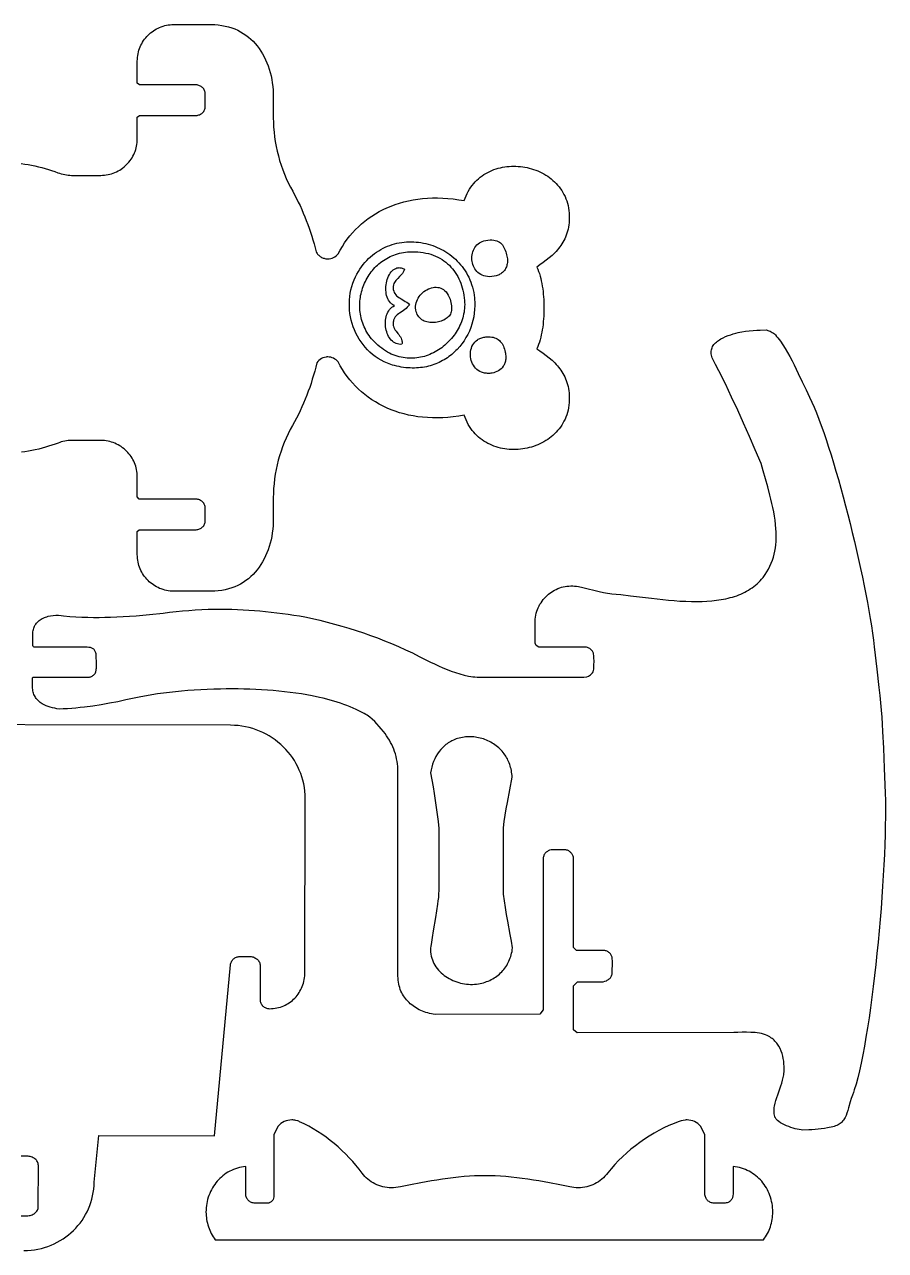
# Model space of a CAD drawing. Extents: x 3 to 345, y 3 to 246.
# Drawn here: x 174.3 to 345.5, y 2.7 to 246.3 of the extents above; entities that cross this region are included whole.
import ezdxf

# ---------------------------------------------------------------- set-up
doc = ezdxf.new("R2010")
doc.units = 0
doc.header["$MEASUREMENT"] = 0
doc.layers.add('CENTERLINE', color=5, linetype='Continuous')
doc.layers.add('LAYER_1', color=1, linetype='Continuous')

msp = doc.modelspace()

# ---------------------------------------------------------------- linework, layer by layer
at = {"layer": 'CENTERLINE'}
for points in [[(263.77, 191.95), (263.8, 191.57), (263.82, 191.19), (263.84, 190.81), (263.84, 190.43), (263.8, 189.68), (263.73, 188.94), (263.61, 188.2), (263.46, 187.48), (263.26, 186.76), (263.02, 186.06), (262.75, 185.38), (262.43, 184.72), (262.08, 184.08), (261.7, 183.45), (261.28, 182.86), (260.83, 182.28), (260.34, 181.74), (260.08, 181.48), (259.82, 181.22), (259.55, 180.98), (259.27, 180.74), (258.98, 180.51), (258.69, 180.29), (258.39, 180.08), (258.08, 179.87), (257.76, 179.68), (257.44, 179.5), (257.11, 179.32), (256.77, 179.16), (256.43, 179), (256.08, 178.86), (255.72, 178.72), (255.36, 178.6), (254.99, 178.49), (254.62, 178.39), (254.23, 178.3), (253.85, 178.22), (253.45, 178.16), (253.05, 178.11), (252.65, 178.07), (252.24, 178.04), (251.82, 178.02), (251.4, 178.02), (250.98, 178.04), (250.55, 178.06), (250.11, 178.1), (249.67, 178.16), (249.22, 178.22), (248.77, 178.31), (248.32, 178.41), (247.86, 178.52), (247.51, 178.62), (247.16, 178.73), (246.82, 178.84), (246.49, 178.97), (246.16, 179.11), (245.84, 179.26), (245.22, 179.58), (244.62, 179.93), (244.05, 180.32), (243.51, 180.73), (243, 181.18), (242.51, 181.66), (242.05, 182.16), (241.62, 182.68), (241.22, 183.23), (240.85, 183.79), (240.52, 184.38), (240.21, 184.98), (239.93, 185.6), (239.69, 186.23), (239.47, 186.87), (239.29, 187.53), (239.15, 188.19), (239.03, 188.86), (238.96, 189.53), (238.91, 190.21), (238.9, 190.89), (238.93, 191.57), (238.99, 192.25), (239.09, 192.92), (239.23, 193.59), (239.4, 194.25), (239.61, 194.9), (239.86, 195.54), (240.15, 196.17), (240.42, 196.7), (240.71, 197.2), (241.01, 197.68), (241.33, 198.15), (241.66, 198.58), (242.01, 199), (242.37, 199.4), (242.74, 199.77), (243.12, 200.13), (243.51, 200.46), (243.91, 200.78), (244.32, 201.07), (244.74, 201.34), (245.17, 201.59), (245.61, 201.82), (246.05, 202.04), (246.5, 202.23), (246.96, 202.4), (247.42, 202.56), (247.88, 202.69), (248.35, 202.81), (248.83, 202.9), (249.3, 202.98), (249.78, 203.04), (250.26, 203.08), (250.74, 203.1), (251.22, 203.11), (251.7, 203.09), (252.19, 203.06), (252.66, 203.01), (253.14, 202.95), (253.62, 202.86), (254.09, 202.76), (254.55, 202.64), (255.02, 202.51), (255.47, 202.36), (255.93, 202.19), (256.37, 202), (256.81, 201.8), (257.24, 201.59), (257.67, 201.35), (258.08, 201.1), (258.49, 200.84), (258.88, 200.56), (259.27, 200.26), (259.64, 199.95), (260, 199.63), (260.35, 199.29), (260.69, 198.93), (261.01, 198.56), (261.32, 198.18), (261.61, 197.78), (261.89, 197.37), (262.16, 196.94), (262.4, 196.5), (262.63, 196.05), (262.84, 195.58), (263.03, 195.1), (263.21, 194.61), (263.36, 194.1), (263.49, 193.58), (263.61, 193.05), (263.7, 192.51), (263.77, 191.95)], [(269.98, 201.14), (270.08, 200.84), (270.16, 200.54), (270.22, 200.26), (270.27, 199.98), (270.3, 199.71), (270.31, 199.46), (270.31, 199.21), (270.3, 198.97), (270.27, 198.74), (270.23, 198.53), (270.18, 198.32), (270.11, 198.12), (270.03, 197.93), (269.94, 197.75), (269.84, 197.58), (269.72, 197.42), (269.6, 197.27), (269.46, 197.13), (269.32, 197), (269.17, 196.88), (269.01, 196.76), (268.83, 196.66), (268.66, 196.57), (268.47, 196.49), (268.28, 196.41), (268.08, 196.35), (267.66, 196.25), (267.22, 196.19), (266.76, 196.17), (266.36, 196.19), (265.98, 196.25), (265.63, 196.34), (265.3, 196.46), (265, 196.61), (264.72, 196.78), (264.46, 196.99), (264.23, 197.21), (264.03, 197.46), (263.84, 197.72), (263.69, 198), (263.55, 198.29), (263.44, 198.59), (263.36, 198.9), (263.3, 199.22), (263.26, 199.54), (263.25, 199.86), (263.27, 200.19), (263.3, 200.51), (263.36, 200.82), (263.45, 201.13), (263.56, 201.43), (263.7, 201.72), (263.86, 201.99), (264.04, 202.25), (264.25, 202.48), (264.48, 202.7), (264.74, 202.89), (265.02, 203.06), (265.33, 203.2), (265.66, 203.31), (266.01, 203.39), (266.45, 203.45), (266.86, 203.48), (267.24, 203.47), (267.59, 203.44), (267.91, 203.38), (268.2, 203.29), (268.47, 203.18), (268.71, 203.04), (268.93, 202.88), (269.13, 202.69), (269.31, 202.48), (269.48, 202.25), (269.62, 202), (269.76, 201.73), (269.88, 201.45), (269.98, 201.14)], [(261.79, 191.45), (261.81, 191.06), (261.82, 190.66), (261.81, 190.27), (261.79, 189.88), (261.74, 189.49), (261.69, 189.11), (261.62, 188.73), (261.53, 188.35), (261.43, 187.98), (261.31, 187.61), (261.18, 187.24), (261.04, 186.88), (260.89, 186.53), (260.72, 186.18), (260.54, 185.84), (260.35, 185.5), (260.15, 185.17), (259.93, 184.85), (259.71, 184.53), (259.47, 184.22), (259.22, 183.92), (258.97, 183.63), (258.7, 183.35), (258.43, 183.07), (258.15, 182.81), (257.85, 182.55), (257.55, 182.31), (257.25, 182.07), (256.93, 181.85), (256.61, 181.63), (256.28, 181.43), (255.94, 181.24), (255.6, 181.06), (255.25, 180.89), (254.9, 180.74), (254.54, 180.6), (254.18, 180.47), (253.81, 180.35), (253.44, 180.25), (253.07, 180.17), (252.69, 180.09), (252.31, 180.04), (251.93, 180), (251.54, 179.97), (251.15, 179.96), (250.76, 179.97), (250.37, 179.99), (249.98, 180.03), (249.59, 180.09), (249.2, 180.16), (248.8, 180.25), (248.41, 180.36), (248.02, 180.49), (247.63, 180.64), (247.24, 180.81), (246.86, 181), (246.47, 181.2), (246.09, 181.43), (245.71, 181.68), (245.33, 181.95), (244.96, 182.24), (244.59, 182.55), (244.23, 182.88), (243.87, 183.24), (243.58, 183.55), (243.32, 183.86), (243.06, 184.18), (242.82, 184.5), (242.6, 184.83), (242.39, 185.17), (242.2, 185.51), (242.02, 185.85), (241.85, 186.2), (241.7, 186.56), (241.57, 186.91), (241.45, 187.28), (241.34, 187.64), (241.24, 188), (241.16, 188.37), (241.1, 188.74), (241.04, 189.11), (241.01, 189.48), (240.98, 189.85), (240.97, 190.22), (240.97, 190.6), (240.98, 190.97), (241, 191.34), (241.04, 191.71), (241.09, 192.07), (241.15, 192.44), (241.23, 192.8), (241.32, 193.16), (241.42, 193.52), (241.53, 193.87), (241.65, 194.22), (241.78, 194.57), (241.93, 194.91), (242.08, 195.24), (242.25, 195.57), (242.43, 195.9), (242.62, 196.21), (242.82, 196.53), (243.03, 196.83), (243.25, 197.13), (243.48, 197.42), (243.72, 197.7), (243.97, 197.97), (244.23, 198.24), (244.51, 198.49), (244.79, 198.74), (245.08, 198.98), (245.38, 199.2), (245.68, 199.42), (246, 199.62), (246.33, 199.82), (246.66, 200), (247.01, 200.17), (247.36, 200.33), (247.72, 200.47), (248.09, 200.6), (248.47, 200.72), (248.86, 200.83), (249.25, 200.92), (249.65, 200.99), (250.06, 201.05), (250.48, 201.1), (250.9, 201.13), (251.33, 201.14), (251.92, 201.14), (252.5, 201.11), (253.05, 201.06), (253.59, 200.98), (254.12, 200.88), (254.62, 200.76), (255.12, 200.62), (255.59, 200.46), (256.05, 200.27), (256.49, 200.07), (256.91, 199.84), (257.32, 199.6), (257.71, 199.33), (258.08, 199.05), (258.44, 198.75), (258.78, 198.44), (259.1, 198.1), (259.4, 197.75), (259.69, 197.39), (259.96, 197.01), (260.21, 196.61), (260.44, 196.21), (260.66, 195.78), (260.86, 195.35), (261.04, 194.9), (261.2, 194.44), (261.34, 193.97), (261.47, 193.48), (261.58, 192.99), (261.67, 192.49), (261.74, 191.97), (261.79, 191.45)], [(250.83, 190.7), (250.74, 190.53), (250.63, 190.38), (250.41, 190.09), (250.18, 189.85), (249.93, 189.63), (249.67, 189.44), (249.41, 189.26), (248.9, 188.94), (248.66, 188.77), (248.43, 188.6), (248.22, 188.41), (248.03, 188.2), (247.95, 188.08), (247.87, 187.95), (247.81, 187.82), (247.75, 187.67), (247.7, 187.52), (247.66, 187.35), (247.63, 187.17), (247.61, 186.98), (247.61, 186.81), (247.61, 186.64), (247.63, 186.49), (247.66, 186.34), (247.75, 186.05), (247.87, 185.79), (248.02, 185.55), (248.18, 185.32), (248.54, 184.88), (248.73, 184.66), (248.9, 184.44), (249.05, 184.21), (249.19, 183.96), (249.29, 183.69), (249.33, 183.55), (249.36, 183.41), (249.38, 183.25), (249.38, 183.09), (249.38, 182.92), (249.36, 182.74), (249.04, 182.73), (248.74, 182.76), (248.45, 182.82), (248.18, 182.91), (247.92, 183.04), (247.68, 183.19), (247.45, 183.37), (247.24, 183.58), (247.04, 183.8), (246.86, 184.05), (246.7, 184.32), (246.56, 184.6), (246.43, 184.9), (246.32, 185.21), (246.23, 185.53), (246.16, 185.85), (246.11, 186.19), (246.08, 186.52), (246.07, 186.86), (246.07, 187.2), (246.1, 187.53), (246.15, 187.86), (246.22, 188.19), (246.31, 188.5), (246.43, 188.81), (246.56, 189.1), (246.72, 189.37), (246.9, 189.63), (247.1, 189.87), (247.33, 190.09), (247.58, 190.28), (247.86, 190.45), (247.71, 190.52), (247.57, 190.6), (247.44, 190.69), (247.31, 190.79), (247.08, 191), (246.87, 191.25), (246.69, 191.51), (246.54, 191.8), (246.41, 192.11), (246.31, 192.44), (246.24, 192.78), (246.19, 193.13), (246.16, 193.49), (246.15, 193.85), (246.17, 194.22), (246.21, 194.58), (246.26, 194.94), (246.34, 195.3), (246.44, 195.64), (246.56, 195.97), (246.7, 196.29), (246.85, 196.59), (247.02, 196.86), (247.21, 197.12), (247.41, 197.34), (247.63, 197.54), (247.87, 197.7), (248.11, 197.83), (248.37, 197.91), (248.51, 197.94), (248.65, 197.96), (248.79, 197.97), (248.93, 197.96), (249.08, 197.94), (249.23, 197.92), (249.38, 197.87), (249.54, 197.82), (249.7, 197.75), (249.86, 197.67), (249.74, 197.37), (249.6, 197.09), (249.45, 196.84), (249.27, 196.62), (249.09, 196.4), (248.89, 196.21), (248.51, 195.83), (248.32, 195.64), (248.15, 195.45), (247.99, 195.25), (247.85, 195.03), (247.74, 194.8), (247.66, 194.54), (247.62, 194.26), (247.61, 193.95), (247.64, 193.61), (247.71, 193.31), (247.82, 193.04), (247.95, 192.81), (248.11, 192.59), (248.3, 192.4), (248.5, 192.22), (248.73, 192.06), (248.97, 191.9), (249.22, 191.75), (249.75, 191.44), (250.02, 191.28), (250.3, 191.11), (250.57, 190.91), (250.83, 190.7)], [(258.91, 191.7), (259.01, 191.36), (259.09, 191.03), (259.16, 190.7), (259.2, 190.38), (259.23, 190.07), (259.23, 189.77), (259.21, 189.48), (259.16, 189.21), (259.08, 188.98), (258.98, 188.76), (258.86, 188.56), (258.71, 188.36), (258.54, 188.18), (258.35, 188.01), (258.15, 187.85), (257.92, 187.71), (257.68, 187.57), (257.43, 187.46), (257.17, 187.35), (256.9, 187.26), (256.62, 187.19), (256.34, 187.13), (256.05, 187.09), (255.76, 187.06), (255.47, 187.05), (255.18, 187.06), (254.89, 187.08), (254.61, 187.13), (254.33, 187.19), (254.06, 187.27), (253.8, 187.37), (253.55, 187.49), (253.32, 187.63), (253.1, 187.79), (252.9, 187.97), (252.71, 188.17), (252.55, 188.4), (252.4, 188.64), (252.29, 188.91), (252.19, 189.21), (252.12, 189.57), (252.08, 189.93), (252.08, 190.29), (252.12, 190.64), (252.19, 190.98), (252.3, 191.31), (252.43, 191.62), (252.59, 191.93), (252.78, 192.22), (252.99, 192.5), (253.22, 192.75), (253.46, 192.99), (253.73, 193.21), (254.01, 193.41), (254.3, 193.59), (254.6, 193.74), (254.9, 193.86), (255.21, 193.96), (255.53, 194.03), (255.85, 194.07), (256.16, 194.08), (256.47, 194.06), (256.78, 194), (257.08, 193.9), (257.36, 193.77), (257.64, 193.6), (257.9, 193.39), (258.14, 193.14), (258.37, 192.85), (258.57, 192.51), (258.75, 192.13), (258.91, 191.7)], [(269.73, 181.76), (269.81, 181.48), (269.88, 181.21), (269.93, 180.95), (269.96, 180.7), (269.98, 180.46), (269.99, 180.23), (269.99, 180), (269.98, 179.79), (269.96, 179.58), (269.92, 179.38), (269.87, 179.2), (269.82, 179.01), (269.75, 178.84), (269.68, 178.68), (269.6, 178.52), (269.5, 178.37), (269.3, 178.1), (269.06, 177.86), (268.8, 177.65), (268.52, 177.47), (268.23, 177.31), (267.91, 177.19), (267.59, 177.09), (267.26, 177.02), (267.02, 176.99), (266.79, 176.97), (266.56, 176.96), (266.34, 176.96), (266.13, 176.98), (265.92, 177), (265.73, 177.04), (265.53, 177.08), (265.35, 177.14), (265.17, 177.2), (264.83, 177.36), (264.52, 177.54), (264.23, 177.76), (263.98, 178.01), (263.75, 178.28), (263.55, 178.57), (263.38, 178.88), (263.23, 179.2), (263.12, 179.54), (263.04, 179.88), (262.98, 180.23), (262.95, 180.59), (262.96, 180.94), (262.99, 181.29), (263.05, 181.64), (263.15, 181.97), (263.27, 182.3), (263.43, 182.61), (263.62, 182.9), (263.83, 183.17), (264.08, 183.42), (264.37, 183.64), (264.52, 183.74), (264.68, 183.83), (264.85, 183.91), (265.03, 183.99), (265.21, 184.05), (265.41, 184.11), (265.61, 184.16), (265.82, 184.19), (266.04, 184.22), (266.26, 184.24), (266.6, 184.24), (266.92, 184.23), (267.22, 184.19), (267.51, 184.13), (267.78, 184.05), (268.04, 183.95), (268.27, 183.82), (268.5, 183.68), (268.71, 183.51), (268.9, 183.33), (269.07, 183.12), (269.24, 182.89), (269.38, 182.64), (269.51, 182.37), (269.63, 182.08), (269.73, 181.76)]]:
    msp.add_lwpolyline(points, close=True, dxfattribs=at)
at = {"layer": 'LAYER_1'}
for points in [[(173.71, 218.66), (174.39, 218.56), (175.07, 218.45), (175.75, 218.33), (176.43, 218.19), (177.1, 218.03), (177.77, 217.86), (178.43, 217.68), (179.08, 217.49), (179.73, 217.28), (180.37, 217.06), (181, 216.83), (181.33, 216.72), (181.66, 216.62), (182, 216.53), (182.33, 216.45), (182.68, 216.39), (183.02, 216.35), (183.36, 216.32), (183.7, 216.31), (189.5, 216.31), (189.87, 216.32), (190.24, 216.35), (190.6, 216.39), (190.96, 216.46), (191.31, 216.54), (191.66, 216.64), (191.99, 216.75), (192.32, 216.88), (192.64, 217.03), (192.96, 217.19), (193.26, 217.37), (193.56, 217.55), (193.84, 217.76), (194.12, 217.97), (194.38, 218.2), (194.63, 218.44), (194.87, 218.7), (195.1, 218.96), (195.32, 219.23), (195.52, 219.52), (195.71, 219.81), (195.88, 220.12), (196.05, 220.43), (196.19, 220.75), (196.32, 221.08), (196.44, 221.42), (196.53, 221.76), (196.62, 222.11), (196.68, 222.47), (196.73, 222.83), (196.75, 223.2), (196.76, 223.57), (196.76, 227.85), (197.21, 228.22), (208.44, 228.22), (208.63, 228.23), (208.81, 228.25), (208.98, 228.3), (209.15, 228.36), (209.31, 228.44), (209.46, 228.53), (209.6, 228.63), (209.73, 228.75), (209.85, 228.88), (209.95, 229.02), (210.04, 229.17), (210.12, 229.33), (210.18, 229.49), (210.22, 229.67), (210.25, 229.85), (210.26, 230.03), (210.26, 232.45), (210.25, 232.64), (210.22, 232.82), (210.18, 232.99), (210.12, 233.16), (210.04, 233.32), (209.95, 233.47), (209.84, 233.61), (209.73, 233.74), (209.6, 233.85), (209.46, 233.96), (209.31, 234.05), (209.15, 234.12), (208.98, 234.19), (208.81, 234.23), (208.63, 234.26), (208.44, 234.27), (197.21, 234.27), (196.76, 234.65), (196.76, 239.01), (196.77, 239.38), (196.8, 239.75), (196.85, 240.12), (196.91, 240.47), (196.99, 240.82), (197.09, 241.17), (197.21, 241.5), (197.34, 241.83), (197.48, 242.16), (197.64, 242.47), (197.82, 242.77), (198.01, 243.07), (198.21, 243.35), (198.43, 243.63), (198.65, 243.89), (198.89, 244.14), (199.15, 244.38), (199.41, 244.61), (199.69, 244.83), (199.97, 245.03), (200.27, 245.22), (200.57, 245.4), (200.88, 245.56), (201.2, 245.7), (201.53, 245.83), (201.87, 245.95), (202.22, 246.05), (202.57, 246.13), (202.92, 246.19), (203.29, 246.24), (203.65, 246.27), (204.03, 246.28), (211.4, 246.28), (212.14, 246.26), (212.86, 246.2), (213.56, 246.11), (214.23, 245.98), (214.88, 245.82), (215.52, 245.62), (216.12, 245.39), (216.71, 245.13), (217.28, 244.84), (217.82, 244.52), (218.34, 244.17), (218.84, 243.79), (219.31, 243.38), (219.76, 242.95), (220.19, 242.49), (220.6, 242.01), (220.98, 241.51), (221.34, 240.98), (221.67, 240.43), (221.98, 239.86), (222.27, 239.27), (222.53, 238.66), (222.77, 238.04), (222.98, 237.39), (223.17, 236.73), (223.34, 236.06), (223.48, 235.37), (223.59, 234.67), (223.68, 233.95), (223.74, 233.23), (223.78, 232.49), (223.79, 231.75), (223.79, 227.73), (223.81, 226.8), (223.86, 225.86), (223.94, 224.91), (224.05, 223.96), (224.19, 223.02), (224.36, 222.07), (224.56, 221.13), (224.79, 220.19), (225.05, 219.26), (225.34, 218.34), (225.65, 217.43), (226, 216.54), (226.37, 215.66), (226.77, 214.8), (227.2, 213.97), (227.66, 213.15), (228.03, 212.45), (228.4, 211.73), (228.75, 211.01), (229.1, 210.29), (229.43, 209.55), (229.75, 208.81), (230.06, 208.07), (230.35, 207.31), (230.64, 206.56), (230.91, 205.79), (231.18, 205.02), (231.43, 204.25), (231.66, 203.47), (231.89, 202.69), (232.1, 201.9), (232.3, 201.11), (232.39, 200.96), (232.49, 200.81), (232.59, 200.68), (232.71, 200.55), (232.83, 200.42), (232.96, 200.31), (233.1, 200.2), (233.25, 200.11), (233.4, 200.02), (233.56, 199.95), (233.72, 199.88), (233.89, 199.83), (234.06, 199.78), (234.24, 199.75), (234.42, 199.73), (234.61, 199.73), (234.92, 199.74), (235.22, 199.8), (235.5, 199.88), (235.77, 200), (236.03, 200.14), (236.26, 200.31), (236.47, 200.51), (236.67, 200.72), (237.07, 201.47), (237.51, 202.2), (237.97, 202.91), (238.46, 203.6), (238.98, 204.26), (239.53, 204.9), (240.1, 205.52), (240.7, 206.11), (241.32, 206.67), (241.97, 207.21), (242.65, 207.73), (243.35, 208.21), (244.07, 208.67), (244.82, 209.1), (245.59, 209.5), (246.38, 209.87), (247.19, 210.22), (248.03, 210.53), (248.88, 210.81), (249.76, 211.05), (250.66, 211.27), (251.58, 211.45), (252.51, 211.59), (253.47, 211.71), (254.44, 211.78), (255.43, 211.83), (256.44, 211.83), (257.46, 211.8), (258.5, 211.73), (259.56, 211.62), (260.63, 211.47), (261.72, 211.29), (261.89, 211.78), (262.09, 212.25), (262.3, 212.7), (262.53, 213.13), (262.78, 213.55), (263.04, 213.94), (263.32, 214.32), (263.61, 214.68), (263.92, 215.02), (264.24, 215.34), (264.58, 215.65), (264.92, 215.93), (265.28, 216.2), (265.65, 216.45), (266.03, 216.68), (266.42, 216.9), (266.81, 217.09), (267.22, 217.27), (267.63, 217.44), (268.05, 217.58), (268.48, 217.71), (268.91, 217.82), (269.34, 217.91), (269.78, 217.99), (270.22, 218.05), (270.67, 218.09), (271.11, 218.12), (271.56, 218.13), (272.01, 218.12), (272.46, 218.1), (272.9, 218.06), (273.35, 218.01), (273.79, 217.93), (274.23, 217.85), (274.67, 217.74), (275.1, 217.63), (275.53, 217.49), (275.95, 217.34), (276.36, 217.18), (276.77, 216.99), (277.17, 216.8), (277.56, 216.59), (277.94, 216.36), (278.32, 216.12), (278.68, 215.86), (279.03, 215.59), (279.37, 215.31), (279.69, 215.01), (280, 214.69), (280.3, 214.36), (280.58, 214.02), (280.85, 213.66), (281.1, 213.29), (281.34, 212.9), (281.56, 212.5), (281.76, 212.09), (281.94, 211.66), (282.1, 211.22), (282.24, 210.77), (282.36, 210.3), (282.46, 209.82), (282.53, 209.32), (282.58, 208.81), (282.61, 208.29), (282.62, 207.81), (282.6, 207.34), (282.57, 206.89), (282.52, 206.45), (282.45, 206.02), (282.37, 205.6), (282.27, 205.2), (282.15, 204.81), (282.02, 204.43), (281.87, 204.06), (281.71, 203.71), (281.53, 203.36), (281.34, 203.03), (281.14, 202.7), (280.93, 202.38), (280.71, 202.08), (280.48, 201.78), (280.24, 201.49), (279.98, 201.21), (279.72, 200.93), (279.18, 200.4), (278.61, 199.9), (278.01, 199.43), (277.4, 198.97), (276.78, 198.53), (276.15, 198.1), (276.33, 197.68), (276.5, 197.24), (276.66, 196.78), (276.8, 196.31), (276.93, 195.82), (277.05, 195.33), (277.15, 194.82), (277.25, 194.31), (277.33, 193.78), (277.4, 193.25), (277.45, 192.71), (277.49, 192.17), (277.52, 191.63), (277.54, 191.08), (277.55, 190.53), (277.54, 189.98), (277.55, 189.43), (277.54, 188.88), (277.52, 188.33), (277.49, 187.79), (277.45, 187.25), (277.4, 186.71), (277.33, 186.18), (277.25, 185.65), (277.15, 185.14), (277.05, 184.63), (276.93, 184.14), (276.8, 183.65), (276.66, 183.18), (276.5, 182.72), (276.33, 182.28), (276.15, 181.86), (276.78, 181.43), (277.4, 180.99), (278.01, 180.53), (278.61, 180.06), (279.18, 179.56), (279.72, 179.03), (279.98, 178.75), (280.24, 178.47), (280.48, 178.18), (280.71, 177.88), (280.93, 177.58), (281.14, 177.26), (281.34, 176.93), (281.53, 176.6), (281.71, 176.25), (281.87, 175.9), (282.02, 175.53), (282.15, 175.15), (282.27, 174.76), (282.37, 174.36), (282.45, 173.94), (282.52, 173.51), (282.57, 173.07), (282.6, 172.62), (282.62, 172.15), (282.61, 171.67), (282.58, 171.15), (282.53, 170.64), (282.46, 170.14), (282.36, 169.66), (282.24, 169.19), (282.1, 168.74), (281.94, 168.3), (281.76, 167.87), (281.56, 167.46), (281.34, 167.06), (281.1, 166.67), (280.85, 166.3), (280.58, 165.94), (280.3, 165.6), (280, 165.27), (279.69, 164.95), (279.37, 164.65), (279.03, 164.37), (278.68, 164.1), (278.32, 163.84), (277.94, 163.6), (277.56, 163.37), (277.17, 163.16), (276.77, 162.96), (276.36, 162.78), (275.95, 162.62), (275.53, 162.47), (275.1, 162.33), (274.67, 162.22), (274.23, 162.11), (273.79, 162.03), (273.35, 161.95), (272.9, 161.9), (272.46, 161.86), (272.01, 161.84), (271.56, 161.83), (271.11, 161.84), (270.67, 161.87), (270.22, 161.91), (269.78, 161.97), (269.34, 162.05), (268.91, 162.14), (268.48, 162.25), (268.05, 162.38), (267.63, 162.52), (267.22, 162.69), (266.81, 162.87), (266.42, 163.06), (266.03, 163.28), (265.65, 163.51), (265.28, 163.76), (264.92, 164.03), (264.58, 164.31), (264.24, 164.62), (263.92, 164.94), (263.61, 165.28), (263.32, 165.64), (263.04, 166.02), (262.78, 166.41), (262.53, 166.83), (262.3, 167.26), (262.09, 167.71), (261.89, 168.18), (261.72, 168.67), (260.63, 168.49), (259.56, 168.34), (258.5, 168.23), (257.46, 168.16), (256.44, 168.13), (255.43, 168.13), (254.44, 168.18), (253.47, 168.25), (252.52, 168.36), (251.58, 168.51), (250.66, 168.69), (249.77, 168.91), (248.89, 169.15), (248.03, 169.43), (247.2, 169.74), (246.39, 170.08), (245.59, 170.46), (244.82, 170.86), (244.08, 171.29), (243.35, 171.74), (242.65, 172.23), (241.98, 172.74), (241.33, 173.28), (240.7, 173.85), (240.1, 174.44), (239.53, 175.06), (238.98, 175.7), (238.46, 176.36), (237.97, 177.05), (237.51, 177.76), (237.07, 178.49), (236.67, 179.24), (236.47, 179.45), (236.26, 179.65), (236.03, 179.82), (235.77, 179.96), (235.5, 180.08), (235.22, 180.16), (234.92, 180.22), (234.61, 180.23), (234.44, 180.23), (234.27, 180.21), (233.95, 180.15), (233.64, 180.05), (233.35, 179.91), (233.07, 179.74), (232.83, 179.53), (232.61, 179.3), (232.42, 179.05), (232.42, 179.04), (232.42, 179.04), (232.22, 178.22), (232.01, 177.41), (231.78, 176.59), (231.54, 175.79), (231.29, 174.98), (231.02, 174.19), (230.74, 173.4), (230.45, 172.61), (230.14, 171.83), (229.82, 171.06), (229.49, 170.3), (229.14, 169.54), (228.78, 168.79), (228.4, 168.05), (228.02, 167.32), (227.62, 166.6), (227.17, 165.79), (226.74, 164.97), (226.35, 164.12), (225.98, 163.26), (225.64, 162.39), (225.32, 161.5), (225.04, 160.6), (224.78, 159.7), (224.55, 158.78), (224.35, 157.86), (224.18, 156.93), (224.05, 155.99), (223.94, 155.05), (223.86, 154.12), (223.81, 153.18), (223.79, 152.24), (223.79, 148.21), (223.78, 147.47), (223.74, 146.73), (223.68, 146.01), (223.59, 145.29), (223.48, 144.59), (223.34, 143.9), (223.17, 143.23), (222.98, 142.57), (222.77, 141.93), (222.53, 141.3), (222.27, 140.69), (221.98, 140.1), (221.67, 139.53), (221.34, 138.98), (220.98, 138.45), (220.6, 137.95), (220.19, 137.47), (219.76, 137.01), (219.31, 136.58), (218.84, 136.17), (218.34, 135.79), (217.82, 135.44), (217.28, 135.12), (216.71, 134.83), (216.12, 134.57), (215.52, 134.34), (214.88, 134.14), (214.23, 133.98), (213.56, 133.85), (212.86, 133.76), (212.14, 133.7), (211.4, 133.68), (204.03, 133.68), (203.65, 133.69), (203.29, 133.72), (202.92, 133.77), (202.57, 133.83), (202.22, 133.91), (201.87, 134.01), (201.53, 134.13), (201.2, 134.26), (200.88, 134.4), (200.57, 134.56), (200.27, 134.74), (199.97, 134.93), (199.69, 135.13), (199.41, 135.35), (199.15, 135.58), (198.89, 135.82), (198.65, 136.07), (198.43, 136.33), (198.21, 136.61), (198.01, 136.89), (197.82, 137.19), (197.64, 137.49), (197.48, 137.81), (197.34, 138.13), (197.21, 138.46), (197.09, 138.79), (196.99, 139.14), (196.91, 139.49), (196.85, 139.85), (196.8, 140.21), (196.77, 140.58), (196.76, 140.95), (196.76, 145.52), (197.16, 145.91), (208.44, 145.91), (208.63, 145.92), (208.81, 145.95), (208.98, 145.99), (209.15, 146.05), (209.31, 146.13), (209.46, 146.22), (209.6, 146.33), (209.73, 146.45), (209.85, 146.57), (209.95, 146.71), (210.04, 146.86), (210.12, 147.02), (210.18, 147.19), (210.22, 147.36), (210.25, 147.54), (210.26, 147.73), (210.26, 150.15), (210.25, 150.33), (210.22, 150.51), (210.18, 150.69), (210.12, 150.85), (210.04, 151.01), (209.95, 151.16), (209.85, 151.3), (209.73, 151.43), (209.6, 151.55), (209.46, 151.65), (209.31, 151.74), (209.15, 151.82), (208.98, 151.88), (208.81, 151.92), (208.63, 151.95), (208.44, 151.96), (197.16, 151.96), (196.76, 152.43), (196.76, 156.39), (196.75, 156.76), (196.73, 157.13), (196.68, 157.49), (196.62, 157.85), (196.53, 158.2), (196.44, 158.54), (196.32, 158.88), (196.19, 159.21), (196.05, 159.53), (195.88, 159.84), (195.71, 160.15), (195.52, 160.44), (195.32, 160.73), (195.1, 161), (194.87, 161.27), (194.63, 161.52), (194.38, 161.76), (194.12, 161.99), (193.84, 162.2), (193.56, 162.41), (193.26, 162.6), (192.96, 162.77), (192.64, 162.93), (192.32, 163.08), (191.99, 163.21), (191.66, 163.32), (191.31, 163.42), (190.96, 163.5), (190.6, 163.57), (190.24, 163.61), (189.87, 163.64), (189.5, 163.65), (183.7, 163.65), (183.36, 163.64), (183.01, 163.61), (182.67, 163.57), (182.33, 163.51), (181.99, 163.44), (181.66, 163.35), (181.34, 163.25), (181.04, 163.13), (180.42, 162.9), (179.79, 162.69), (179.14, 162.48), (178.49, 162.28), (177.83, 162.1), (177.16, 161.93), (176.48, 161.78), (175.8, 161.64), (175.11, 161.51), (174.42, 161.4), (173.73, 161.31)], [(174.22, 2.71), (174.93, 2.73), (175.64, 2.78), (176.33, 2.86), (177.02, 2.98), (177.69, 3.13), (178.35, 3.32), (179, 3.53), (179.63, 3.77), (180.25, 4.05), (180.85, 4.35), (181.44, 4.67), (182, 5.03), (182.55, 5.41), (183.08, 5.81), (183.58, 6.24), (184.07, 6.69), (184.53, 7.16), (184.97, 7.66), (185.39, 8.17), (185.78, 8.7), (186.14, 9.26), (186.48, 9.83), (186.79, 10.41), (187.07, 11.01), (187.32, 11.63), (187.54, 12.26), (187.73, 12.91), (187.89, 13.57), (188.01, 14.24), (188.1, 14.92), (188.16, 15.61), (188.18, 16.31), (188.18, 16.31), (189.12, 25.54), (212.11, 25.5), (215.29, 59.44), (215.31, 59.61), (215.35, 59.78), (215.41, 59.94), (215.48, 60.09), (215.56, 60.24), (215.66, 60.37), (215.76, 60.5), (215.88, 60.62), (216.01, 60.73), (216.15, 60.82), (216.3, 60.91), (216.46, 60.98), (216.62, 61.03), (216.79, 61.07), (216.96, 61.1), (217.14, 61.1), (219.2, 61.1), (219.39, 61.09), (219.58, 61.06), (219.76, 61.02), (219.94, 60.96), (220.11, 60.88), (220.28, 60.79), (220.43, 60.68), (220.58, 60.56), (220.71, 60.43), (220.83, 60.29), (220.93, 60.14), (221.02, 59.98), (221.09, 59.82), (221.14, 59.64), (221.17, 59.46), (221.18, 59.28), (221.17, 52.57), (221.18, 52.38), (221.21, 52.2), (221.25, 52.03), (221.31, 51.86), (221.39, 51.7), (221.48, 51.55), (221.59, 51.41), (221.71, 51.28), (221.84, 51.17), (221.98, 51.06), (222.14, 50.97), (222.3, 50.89), (222.47, 50.83), (222.65, 50.79), (222.83, 50.76), (223.02, 50.75), (223.4, 50.76), (223.77, 50.79), (224.14, 50.83), (224.5, 50.89), (224.85, 50.97), (225.19, 51.07), (225.52, 51.19), (225.85, 51.32), (226.16, 51.46), (226.46, 51.62), (226.76, 51.8), (227.04, 51.98), (227.32, 52.19), (227.58, 52.4), (227.83, 52.63), (228.07, 52.87), (228.3, 53.12), (228.52, 53.39), (228.72, 53.66), (228.91, 53.94), (229.09, 54.24), (229.25, 54.54), (229.4, 54.85), (229.54, 55.18), (229.66, 55.5), (229.76, 55.84), (229.85, 56.18), (229.93, 56.53), (229.99, 56.89), (230.03, 57.25), (230.06, 57.62), (230.06, 57.99), (230.13, 92.5), (230.11, 93.25), (230.05, 93.98), (229.96, 94.71), (229.83, 95.42), (229.66, 96.13), (229.46, 96.81), (229.23, 97.49), (228.96, 98.15), (228.66, 98.79), (228.34, 99.42), (227.98, 100.03), (227.59, 100.62), (227.18, 101.19), (226.74, 101.74), (226.27, 102.27), (225.78, 102.77), (225.26, 103.26), (224.72, 103.71), (224.16, 104.15), (223.58, 104.55), (222.98, 104.93), (222.36, 105.29), (221.72, 105.61), (221.06, 105.9), (220.39, 106.16), (219.7, 106.39), (218.99, 106.59), (218.28, 106.75), (217.55, 106.88), (216.81, 106.98), (216.05, 107.03), (215.29, 107.06), (133.52, 107.2)], [(173.66, 9.59), (174.8, 9.59), (175.03, 9.6), (175.26, 9.63), (175.47, 9.67), (175.68, 9.73), (175.88, 9.81), (176.07, 9.9), (176.25, 10), (176.41, 10.12), (176.56, 10.25), (176.69, 10.39), (176.8, 10.54), (176.9, 10.69), (176.98, 10.86), (177.03, 11.04), (177.07, 11.22), (177.08, 11.4), (177.08, 11.4), (177.1, 19.62), (177.08, 19.81), (177.05, 19.99), (176.99, 20.16), (176.92, 20.33), (176.82, 20.49), (176.71, 20.64), (176.58, 20.78), (176.43, 20.91), (176.27, 21.03), (176.09, 21.13), (175.9, 21.22), (175.7, 21.3), (175.5, 21.36), (175.28, 21.41), (175.05, 21.43), (174.82, 21.44), (173.69, 21.45)]]:
    msp.add_lwpolyline(points, dxfattribs=at)
for points in [[(176.16, 116.61), (186.94, 116.6), (187.09, 116.6), (187.24, 116.62), (187.39, 116.65), (187.54, 116.7), (187.68, 116.76), (187.82, 116.83), (187.94, 116.92), (188.07, 117.02), (188.18, 117.12), (188.28, 117.24), (188.36, 117.37), (188.44, 117.5), (188.5, 117.64), (188.54, 117.79), (188.57, 117.95), (188.58, 118.1), (188.61, 118.23), (188.64, 118.39), (188.66, 118.76), (188.66, 119.2), (188.64, 119.66), (188.59, 120.57), (188.57, 120.95), (188.56, 121.25), (188.52, 121.43), (188.47, 121.59), (188.41, 121.73), (188.35, 121.86), (188.27, 121.98), (188.18, 122.09), (188.09, 122.18), (187.98, 122.26), (187.87, 122.33), (187.74, 122.39), (187.61, 122.44), (187.46, 122.48), (187.15, 122.53), (186.79, 122.56), (176.27, 122.56), (176.13, 122.67), (176.04, 122.77), (176, 122.84), (175.97, 122.92), (176, 125.34), (176.02, 125.61), (176.05, 125.86), (176.1, 126.1), (176.17, 126.34), (176.25, 126.56), (176.35, 126.77), (176.47, 126.98), (176.6, 127.17), (176.74, 127.35), (176.9, 127.53), (177.07, 127.69), (177.25, 127.84), (177.44, 127.98), (177.64, 128.11), (177.85, 128.24), (178.07, 128.35), (178.3, 128.45), (178.53, 128.54), (178.77, 128.62), (179.02, 128.7), (179.52, 128.81), (180.04, 128.88), (180.56, 128.91), (181.09, 128.9), (181.61, 128.86), (182.12, 128.77), (183.35, 128.67), (184.56, 128.59), (185.74, 128.53), (186.9, 128.5), (188.05, 128.48), (189.18, 128.48), (190.3, 128.5), (191.42, 128.53), (192.68, 128.58), (193.95, 128.65), (195.23, 128.73), (196.52, 128.83), (199.16, 129.06), (201.92, 129.33), (203.19, 129.5), (204.47, 129.64), (205.74, 129.77), (207.02, 129.88), (208.29, 129.97), (209.57, 130.04), (210.85, 130.1), (212.13, 130.15), (213.26, 130.15), (214.39, 130.13), (215.52, 130.1), (216.65, 130.06), (217.78, 130), (218.9, 129.93), (220.02, 129.85), (221.14, 129.76), (222.26, 129.65), (223.38, 129.53), (224.5, 129.4), (225.62, 129.26), (226.73, 129.11), (227.85, 128.94), (228.97, 128.77), (230.08, 128.58), (231.56, 128.26), (233.03, 127.92), (234.49, 127.55), (235.94, 127.17), (237.39, 126.77), (238.83, 126.34), (240.26, 125.89), (241.69, 125.42), (243.1, 124.92), (244.51, 124.4), (245.91, 123.86), (247.3, 123.29), (248.68, 122.69), (250.05, 122.07), (251.42, 121.42), (252.77, 120.74), (254.25, 119.99), (255.02, 119.61), (255.82, 119.23), (256.63, 118.86), (257.47, 118.49), (258.31, 118.15), (259.16, 117.82), (260.02, 117.53), (260.88, 117.26), (261.74, 117.03), (262.59, 116.84), (263.02, 116.77), (263.44, 116.7), (263.86, 116.65), (264.28, 116.62), (264.69, 116.59), (265.1, 116.58), (265.5, 116.59), (265.9, 116.61), (285.52, 116.61), (286.13, 116.69), (286.4, 116.79), (286.65, 116.92), (286.86, 117.07), (287.05, 117.25), (287.21, 117.45), (287.34, 117.68), (287.44, 117.93), (287.51, 118.22), (287.52, 118.92), (287.53, 119.89), (287.51, 120.38), (287.48, 120.85), (287.43, 121.24), (287.4, 121.4), (287.35, 121.53), (287.21, 121.75), (287.05, 121.96), (286.87, 122.13), (286.68, 122.28), (286.48, 122.39), (286.25, 122.48), (286, 122.55), (285.73, 122.58), (276.57, 122.58), (276.06, 122.9), (275.83, 123.36), (275.83, 128.15), (275.89, 128.55), (275.96, 128.94), (276.05, 129.32), (276.16, 129.7), (276.3, 130.06), (276.44, 130.42), (276.61, 130.76), (276.79, 131.09), (276.99, 131.41), (277.2, 131.72), (277.42, 132.02), (277.67, 132.3), (277.92, 132.58), (278.19, 132.83), (278.46, 133.08), (278.75, 133.3), (279.06, 133.52), (279.37, 133.72), (279.69, 133.9), (280.02, 134.06), (280.36, 134.21), (280.7, 134.34), (281.06, 134.46), (281.42, 134.55), (281.78, 134.63), (282.15, 134.68), (282.53, 134.72), (282.91, 134.74), (283.29, 134.74), (283.68, 134.71), (284.07, 134.67), (284.46, 134.6), (285.29, 134.44), (286.11, 134.24), (287.75, 133.81), (288.57, 133.61), (289.39, 133.42), (290.22, 133.27), (290.64, 133.21), (291.07, 133.16), (291.93, 133.1), (292.84, 133.02), (294.77, 132.8), (298.98, 132.28), (301.2, 132.03), (302.33, 131.92), (303.47, 131.82), (304.61, 131.74), (305.75, 131.68), (306.88, 131.64), (308.01, 131.64), (309, 131.65), (309.97, 131.7), (310.94, 131.77), (311.88, 131.88), (312.81, 132.02), (313.72, 132.19), (314.16, 132.3), (314.6, 132.41), (315.04, 132.53), (315.46, 132.66), (315.88, 132.8), (316.29, 132.96), (316.7, 133.12), (317.09, 133.3), (317.48, 133.49), (317.86, 133.69), (318.23, 133.91), (318.59, 134.13), (318.95, 134.37), (319.29, 134.63), (319.62, 134.89), (319.94, 135.17), (320.25, 135.47), (320.55, 135.78), (320.84, 136.1), (321.12, 136.44), (321.52, 136.99), (321.88, 137.54), (322.21, 138.1), (322.5, 138.68), (322.75, 139.26), (322.97, 139.85), (323.17, 140.45), (323.33, 141.06), (323.46, 141.67), (323.56, 142.29), (323.64, 142.92), (323.7, 143.55), (323.72, 144.18), (323.73, 144.82), (323.72, 145.46), (323.68, 146.11), (323.61, 146.94), (323.51, 147.78), (323.39, 148.62), (323.24, 149.46), (323.07, 150.29), (322.89, 151.13), (322.69, 151.96), (322.48, 152.79), (322.04, 154.42), (321.59, 156.02), (321.14, 157.58), (320.72, 159.09), (319.58, 161.77), (318.42, 164.42), (317.26, 167.05), (316.08, 169.66), (314.88, 172.26), (313.64, 174.86), (312.35, 177.45), (311.7, 178.74), (311.02, 180.03), (310.93, 180.33), (310.86, 180.61), (310.82, 180.88), (310.8, 181.14), (310.82, 181.38), (310.85, 181.62), (310.91, 181.85), (310.99, 182.07), (311.09, 182.28), (311.21, 182.49), (311.34, 182.68), (311.5, 182.86), (311.67, 183.04), (311.85, 183.2), (312.05, 183.36), (312.25, 183.52), (312.47, 183.66), (312.7, 183.8), (313.17, 184.05), (313.67, 184.27), (314.18, 184.47), (314.7, 184.65), (315.2, 184.81), (315.69, 184.94), (316.15, 185.06), (316.51, 185.14), (316.88, 185.21), (317.63, 185.33), (318.38, 185.41), (319.13, 185.47), (319.86, 185.52), (320.55, 185.55), (321.76, 185.61), (322.27, 185.44), (322.51, 185.35), (322.74, 185.24), (322.96, 185.12), (323.17, 184.97), (323.37, 184.81), (323.57, 184.62), (323.82, 184.32), (324.07, 184), (324.57, 183.34), (325.06, 182.64), (325.53, 181.89), (325.99, 181.12), (326.44, 180.31), (326.88, 179.49), (327.31, 178.66), (328.13, 176.97), (328.91, 175.3), (329.66, 173.71), (330.36, 172.23), (330.81, 171.28), (331.27, 170.24), (331.73, 169.11), (332.21, 167.89), (332.69, 166.6), (333.17, 165.24), (333.65, 163.82), (334.14, 162.33), (334.63, 160.79), (335.12, 159.19), (335.61, 157.56), (336.09, 155.88), (336.57, 154.18), (337.04, 152.44), (337.51, 150.68), (337.97, 148.91), (338.42, 147.12), (338.86, 145.33), (339.29, 143.54), (339.7, 141.75), (340.1, 139.98), (340.49, 138.21), (340.86, 136.47), (341.21, 134.76), (341.54, 133.08), (341.85, 131.44), (342.14, 129.84), (342.41, 128.28), (342.66, 126.79), (342.87, 125.35), (343.07, 123.97), (343.23, 122.67), (343.76, 118.18), (344.16, 114.57), (344.33, 112.98), (344.47, 111.5), (344.6, 110.08), (344.71, 108.68), (344.8, 107.26), (344.89, 105.79), (345.05, 102.51), (345.21, 98.54), (345.4, 93.55), (345.44, 92.1), (345.45, 90.53), (345.45, 88.87), (345.42, 87.11), (345.37, 85.26), (345.31, 83.34), (345.23, 81.35), (345.13, 79.3), (345.01, 77.2), (344.87, 75.06), (344.72, 72.88), (344.56, 70.67), (344.38, 68.44), (344.18, 66.2), (343.97, 63.96), (343.75, 61.73), (343.52, 59.51), (343.27, 57.31), (343.01, 55.15), (342.74, 53.02), (342.46, 50.94), (342.18, 48.92), (341.88, 46.96), (341.57, 45.07), (341.26, 43.27), (340.94, 41.55), (340.61, 39.93), (340.28, 38.42), (339.94, 37.02), (339.6, 35.74), (339.25, 34.6), (339.07, 34.08), (338.9, 33.59), (338.65, 32.9), (338.45, 32.24), (338.11, 31.05), (337.95, 30.51), (337.79, 30.01), (337.62, 29.54), (337.43, 29.12), (337.32, 28.92), (337.2, 28.73), (337.08, 28.55), (336.94, 28.38), (336.78, 28.22), (336.62, 28.07), (336.44, 27.93), (336.24, 27.8), (336.02, 27.68), (335.79, 27.56), (335.54, 27.46), (335.26, 27.36), (334.96, 27.28), (334.64, 27.2), (334.29, 27.13), (333.92, 27.08), (333.3, 26.97), (332.68, 26.88), (332.07, 26.81), (331.45, 26.75), (330.83, 26.71), (330.21, 26.67), (328.98, 26.64), (328.67, 26.67), (328.31, 26.73), (327.93, 26.8), (327.52, 26.9), (327.1, 27.02), (326.66, 27.15), (326.23, 27.31), (325.79, 27.48), (325.38, 27.67), (324.98, 27.87), (324.61, 28.09), (324.28, 28.32), (323.99, 28.56), (323.86, 28.69), (323.74, 28.82), (323.64, 28.95), (323.56, 29.08), (323.49, 29.22), (323.44, 29.36), (323.38, 29.6), (323.34, 29.84), (323.31, 30.09), (323.3, 30.34), (323.31, 30.6), (323.33, 30.86), (323.36, 31.13), (323.4, 31.4), (323.51, 31.95), (323.66, 32.52), (323.84, 33.09), (324.04, 33.66), (324.45, 34.82), (324.65, 35.4), (324.84, 35.97), (325.01, 36.54), (325.14, 37.1), (325.24, 37.64), (325.27, 37.9), (325.29, 38.17), (325.31, 38.69), (325.3, 39.23), (325.28, 39.76), (325.22, 40.29), (325.14, 40.82), (325.03, 41.34), (324.89, 41.85), (324.72, 42.34), (324.51, 42.82), (324.27, 43.27), (324.13, 43.49), (323.99, 43.7), (323.83, 43.91), (323.67, 44.11), (323.49, 44.3), (323.31, 44.48), (323.11, 44.66), (322.91, 44.82), (322.69, 44.98), (322.46, 45.13), (322.22, 45.26), (321.97, 45.39), (321.59, 45.55), (321.21, 45.68), (320.81, 45.79), (320.4, 45.88), (319.98, 45.95), (319.56, 46), (319.13, 46.03), (318.7, 46.05), (317.83, 46.07), (316.97, 46.06), (316.13, 46.05), (315.32, 46.05), (284.16, 45.98), (283.42, 46.56), (283.42, 55.27), (284.23, 56.1), (289.36, 56.1), (289.69, 56.19), (290, 56.31), (290.15, 56.39), (290.3, 56.47), (290.43, 56.56), (290.56, 56.66), (290.67, 56.77), (290.78, 56.88), (290.87, 57.01), (290.95, 57.15), (291.02, 57.3), (291.07, 57.46), (291.1, 57.62), (291.12, 57.8), (291.13, 58.52), (291.17, 59.39), (291.17, 59.84), (291.17, 60.26), (291.15, 60.65), (291.12, 60.97), (291.07, 61.12), (291.01, 61.26), (290.94, 61.39), (290.86, 61.52), (290.77, 61.64), (290.68, 61.75), (290.58, 61.85), (290.47, 61.94), (290.36, 62.02), (290.23, 62.1), (290.11, 62.16), (289.97, 62.22), (289.83, 62.26), (289.69, 62.3), (289.54, 62.32), (289.38, 62.33), (284.07, 62.33), (283.42, 62.89), (283.42, 80.86), (283.37, 81.02), (283.31, 81.17), (283.24, 81.31), (283.16, 81.45), (283.07, 81.57), (282.98, 81.69), (282.87, 81.81), (282.76, 81.91), (282.64, 82), (282.51, 82.08), (282.37, 82.15), (282.23, 82.21), (282.08, 82.26), (281.92, 82.29), (281.76, 82.31), (281.59, 82.32), (279.01, 82.31), (278.68, 82.21), (278.39, 82.08), (278.25, 82.01), (278.13, 81.93), (278.01, 81.84), (277.9, 81.74), (277.81, 81.63), (277.72, 81.51), (277.64, 81.39), (277.57, 81.25), (277.52, 81.1), (277.47, 80.95), (277.43, 80.78), (277.41, 80.6), (277.41, 50.51), (276.75, 49.63), (255.93, 49.61), (255.57, 49.67), (255.2, 49.73), (254.84, 49.81), (254.48, 49.9), (254.13, 50.01), (253.78, 50.13), (253.44, 50.26), (253.11, 50.4), (252.79, 50.55), (252.47, 50.72), (252.16, 50.9), (251.86, 51.09), (251.57, 51.29), (251.29, 51.51), (251.02, 51.73), (250.77, 51.97), (250.52, 52.22), (250.29, 52.48), (250.06, 52.75), (249.85, 53.03), (249.66, 53.32), (249.48, 53.62), (249.31, 53.93), (249.16, 54.25), (249.03, 54.59), (248.91, 54.93), (248.81, 55.28), (248.72, 55.64), (248.66, 56.01), (248.61, 56.39), (248.58, 56.78), (248.57, 57.18), (248.57, 98.3), (248.53, 98.84), (248.47, 99.37), (248.4, 99.89), (248.3, 100.39), (248.19, 100.88), (248.05, 101.37), (247.9, 101.84), (247.73, 102.3), (247.54, 102.76), (247.33, 103.21), (247.1, 103.65), (246.85, 104.09), (246.58, 104.53), (246.29, 104.96), (245.99, 105.39), (245.66, 105.82), (245.25, 106.33), (244.83, 106.83), (244.39, 107.32), (243.94, 107.79), (243.46, 108.24), (242.96, 108.66), (242.7, 108.85), (242.44, 109.04), (242.16, 109.21), (241.88, 109.38), (241.35, 109.67), (240.8, 109.95), (240.23, 110.22), (239.64, 110.48), (239.04, 110.73), (238.42, 110.98), (237.79, 111.21), (237.14, 111.43), (236.48, 111.64), (235.8, 111.85), (235.11, 112.04), (234.41, 112.23), (233.7, 112.41), (232.98, 112.58), (231.5, 112.89), (230.44, 113.09), (229.36, 113.27), (228.27, 113.44), (227.16, 113.59), (226.04, 113.72), (224.91, 113.84), (223.76, 113.95), (222.61, 114.04), (221.45, 114.11), (220.29, 114.17), (219.12, 114.22), (217.95, 114.25), (216.78, 114.28), (215.61, 114.28), (214.44, 114.28), (213.27, 114.26), (211.96, 114.22), (210.66, 114.17), (209.36, 114.11), (208.08, 114.03), (206.81, 113.94), (205.56, 113.83), (204.33, 113.71), (203.13, 113.58), (201.94, 113.43), (200.78, 113.27), (199.65, 113.1), (198.56, 112.92), (197.49, 112.73), (196.46, 112.53), (195.46, 112.32), (194.51, 112.1), (192.87, 111.74), (191.22, 111.42), (189.57, 111.13), (187.91, 110.87), (186.24, 110.66), (185.41, 110.56), (184.57, 110.48), (183.73, 110.41), (182.9, 110.35), (182.06, 110.31), (181.22, 110.27), (180.78, 110.34), (180.34, 110.43), (179.89, 110.53), (179.46, 110.65), (179.03, 110.79), (178.62, 110.95), (178.22, 111.13), (177.85, 111.34), (177.66, 111.47), (177.47, 111.6), (177.3, 111.74), (177.13, 111.89), (176.97, 112.04), (176.82, 112.21), (176.68, 112.39), (176.55, 112.57), (176.44, 112.77), (176.33, 112.98), (176.23, 113.19), (176.15, 113.42), (176.08, 113.66), (176.03, 113.91), (175.99, 114.17), (175.96, 114.45), (175.96, 116.45), (175.98, 116.52), (176.02, 116.57), (176.09, 116.6), (176.16, 116.61)], [(256.7, 74.22), (256.65, 73.54), (256.59, 72.86), (256.51, 72.19), (256.43, 71.52), (256.23, 70.19), (256.01, 68.86), (255.56, 66.21), (255.35, 64.87), (255.16, 63.53), (255.08, 63.15), (255.04, 62.77), (255.03, 62.39), (255.05, 62.02), (255.1, 61.61), (255.17, 61.2), (255.27, 60.81), (255.4, 60.43), (255.55, 60.07), (255.72, 59.71), (255.91, 59.37), (256.12, 59.04), (256.35, 58.73), (256.6, 58.43), (256.87, 58.14), (257.15, 57.87), (257.45, 57.61), (257.76, 57.37), (258.09, 57.14), (258.42, 56.92), (258.77, 56.72), (259.12, 56.54), (259.49, 56.37), (259.86, 56.21), (260.24, 56.08), (260.63, 55.96), (261.01, 55.85), (261.41, 55.76), (261.8, 55.69), (262.2, 55.64), (262.59, 55.6), (262.99, 55.58), (263.38, 55.58), (263.77, 55.59), (264.15, 55.63), (264.54, 55.68), (264.88, 55.74), (265.22, 55.82), (265.55, 55.91), (265.87, 56.01), (266.19, 56.12), (266.5, 56.24), (266.81, 56.38), (267.1, 56.52), (267.39, 56.68), (267.67, 56.85), (267.95, 57.03), (268.21, 57.22), (268.47, 57.42), (268.72, 57.63), (268.95, 57.85), (269.18, 58.07), (269.4, 58.31), (269.61, 58.56), (269.81, 58.81), (269.99, 59.08), (270.17, 59.35), (270.34, 59.63), (270.49, 59.92), (270.63, 60.21), (270.76, 60.52), (270.88, 60.83), (270.99, 61.14), (271.08, 61.47), (271.16, 61.8), (271.23, 62.13), (271.28, 62.47), (271.32, 62.82), (271.1, 64.16), (270.87, 65.5), (270.38, 68.16), (270.15, 69.49), (269.92, 70.83), (269.72, 72.17), (269.53, 73.52), (269.53, 86.66), (269.7, 87.92), (269.89, 89.19), (270.1, 90.45), (270.31, 91.71), (270.77, 94.24), (271.25, 96.75), (271.23, 97.09), (271.2, 97.42), (271.15, 97.75), (271.1, 98.07), (271.03, 98.38), (270.96, 98.69), (270.87, 98.99), (270.78, 99.28), (270.67, 99.57), (270.56, 99.84), (270.43, 100.12), (270.3, 100.38), (270.16, 100.64), (270.01, 100.89), (269.69, 101.37), (269.49, 101.63), (269.28, 101.88), (269.06, 102.12), (268.83, 102.35), (268.6, 102.57), (268.35, 102.78), (268.1, 102.99), (267.84, 103.18), (267.57, 103.36), (267.3, 103.53), (267.02, 103.69), (266.73, 103.84), (266.44, 103.98), (266.14, 104.11), (265.84, 104.23), (265.53, 104.34), (265.22, 104.43), (264.91, 104.52), (264.59, 104.59), (264.27, 104.65), (263.95, 104.7), (263.63, 104.74), (263.31, 104.76), (262.98, 104.78), (262.66, 104.78), (262.33, 104.77), (262.01, 104.74), (261.69, 104.7), (261.36, 104.65), (261.04, 104.59), (260.73, 104.51), (260.41, 104.42), (260.12, 104.33), (259.84, 104.22), (259.57, 104.11), (259.3, 103.98), (259.04, 103.85), (258.79, 103.7), (258.55, 103.55), (258.32, 103.39), (258.09, 103.22), (257.87, 103.04), (257.66, 102.86), (257.46, 102.67), (257.08, 102.26), (256.73, 101.82), (256.41, 101.36), (256.12, 100.88), (255.86, 100.37), (255.63, 99.85), (255.44, 99.31), (255.28, 98.75), (255.15, 98.18), (255.05, 97.6), (255.53, 94.85), (255.76, 93.47), (255.98, 92.08), (256.18, 90.7), (256.37, 89.31), (256.54, 87.92), (256.7, 86.54), (256.7, 74.22)], [(212.25, 4.85), (321.22, 4.85), (321.43, 5.14), (321.63, 5.44), (321.82, 5.75), (322, 6.07), (322.17, 6.4), (322.32, 6.74), (322.46, 7.09), (322.58, 7.43), (322.69, 7.79), (322.79, 8.15), (322.87, 8.51), (322.94, 8.88), (322.99, 9.24), (323.03, 9.61), (323.06, 9.98), (323.06, 10.35), (323.05, 10.78), (323.03, 11.21), (322.98, 11.63), (322.91, 12.05), (322.83, 12.46), (322.73, 12.87), (322.61, 13.27), (322.48, 13.66), (322.33, 14.04), (322.16, 14.41), (321.98, 14.78), (321.78, 15.13), (321.57, 15.48), (321.34, 15.81), (321.1, 16.14), (320.85, 16.45), (320.58, 16.75), (320.3, 17.03), (320, 17.3), (319.7, 17.56), (319.38, 17.81), (319.05, 18.03), (318.7, 18.25), (318.35, 18.45), (317.99, 18.63), (317.61, 18.79), (317.23, 18.94), (316.83, 19.06), (316.43, 19.17), (316.02, 19.26), (315.6, 19.33), (315.17, 19.38), (315.17, 13.93), (315.14, 13.61), (315.12, 13.46), (315.08, 13.31), (315.03, 13.16), (314.96, 13.02), (314.89, 12.88), (314.8, 12.76), (314.7, 12.64), (314.59, 12.53), (314.46, 12.43), (314.32, 12.34), (314.17, 12.27), (314, 12.21), (313.82, 12.16), (313.62, 12.13), (311.39, 12.12), (311.21, 12.13), (311.03, 12.15), (310.85, 12.2), (310.69, 12.26), (310.53, 12.34), (310.38, 12.43), (310.24, 12.53), (310.11, 12.65), (309.99, 12.78), (309.89, 12.92), (309.79, 13.07), (309.72, 13.23), (309.66, 13.39), (309.61, 13.57), (309.58, 13.75), (309.57, 13.93), (309.57, 25.73), (308.7, 27.4), (308.44, 27.68), (308.15, 27.92), (307.83, 28.14), (307.49, 28.31), (307.14, 28.46), (306.77, 28.56), (306.39, 28.62), (306.01, 28.64), (305.81, 28.64), (305.61, 28.62), (305.22, 28.56), (304.84, 28.45), (304.47, 28.32), (303.95, 28.13), (303.44, 27.94), (302.93, 27.73), (302.42, 27.52), (301.42, 27.05), (300.43, 26.55), (299.45, 26.01), (298.5, 25.43), (297.56, 24.82), (296.64, 24.18), (295.75, 23.51), (294.87, 22.81), (294.03, 22.08), (293.21, 21.33), (292.42, 20.56), (291.67, 19.76), (290.94, 18.95), (290.25, 18.12), (289.99, 17.78), (289.7, 17.46), (289.4, 17.16), (289.08, 16.87), (288.75, 16.61), (288.41, 16.37), (288.05, 16.15), (287.68, 15.95), (287.29, 15.77), (286.9, 15.61), (286.5, 15.47), (286.09, 15.36), (285.68, 15.28), (285.26, 15.21), (284.83, 15.17), (284.4, 15.16), (283.95, 15.18), (283.51, 15.21), (283.09, 15.27), (282.7, 15.34), (280.76, 15.75), (278.7, 16.15), (276.56, 16.53), (275.48, 16.71), (274.38, 16.87), (273.28, 17.02), (272.19, 17.16), (271.09, 17.28), (270.01, 17.38), (268.94, 17.46), (267.88, 17.52), (266.84, 17.56), (265.83, 17.57), (264.82, 17.56), (263.79, 17.52), (262.75, 17.46), (261.69, 17.38), (260.62, 17.28), (259.55, 17.16), (258.47, 17.02), (257.4, 16.87), (256.32, 16.71), (255.25, 16.53), (253.13, 16.15), (251.06, 15.75), (249.08, 15.34), (248.61, 15.27), (248.15, 15.21), (247.7, 15.18), (247.25, 15.16), (246.82, 15.17), (246.4, 15.21), (245.98, 15.28), (245.56, 15.36), (245.16, 15.47), (244.76, 15.61), (244.36, 15.76), (243.98, 15.94), (243.61, 16.14), (243.26, 16.36), (242.91, 16.6), (242.58, 16.86), (242.27, 17.14), (241.97, 17.44), (241.69, 17.76), (241.43, 18.09), (240.84, 18.87), (240.22, 19.64), (239.57, 20.4), (238.89, 21.14), (238.18, 21.87), (237.44, 22.58), (236.69, 23.27), (235.9, 23.94), (235.1, 24.58), (234.28, 25.2), (233.44, 25.8), (232.58, 26.36), (231.71, 26.89), (230.82, 27.39), (229.93, 27.86), (229.02, 28.29), (228.83, 28.37), (228.64, 28.44), (228.25, 28.55), (228.06, 28.59), (227.86, 28.62), (227.66, 28.64), (227.46, 28.64), (227.08, 28.62), (226.69, 28.56), (226.32, 28.46), (225.96, 28.32), (225.62, 28.14), (225.29, 27.93), (225, 27.69), (224.86, 27.55), (224.73, 27.41), (223.91, 25.73), (223.92, 13.93), (223.92, 13.65), (223.9, 13.37), (223.83, 13.1), (223.73, 12.85), (223.67, 12.73), (223.6, 12.63), (223.52, 12.53), (223.43, 12.43), (223.34, 12.35), (223.23, 12.28), (223.12, 12.22), (223, 12.17), (222.88, 12.14), (222.75, 12.12), (220.14, 12.12), (219.96, 12.13), (219.78, 12.15), (219.61, 12.2), (219.44, 12.26), (219.28, 12.34), (219.13, 12.43), (218.99, 12.53), (218.86, 12.65), (218.74, 12.78), (218.64, 12.92), (218.55, 13.07), (218.47, 13.23), (218.41, 13.39), (218.36, 13.57), (218.34, 13.75), (218.33, 13.93), (218.33, 19.38), (218.32, 19.39), (217.89, 19.34), (217.47, 19.27), (217.06, 19.18), (216.65, 19.07), (216.26, 18.94), (215.88, 18.79), (215.5, 18.63), (215.14, 18.45), (214.78, 18.25), (214.44, 18.04), (214.11, 17.81), (213.79, 17.56), (213.48, 17.3), (213.19, 17.03), (212.9, 16.75), (212.63, 16.45), (212.38, 16.14), (212.14, 15.81), (211.91, 15.48), (211.69, 15.13), (211.5, 14.78), (211.31, 14.41), (211.15, 14.04), (211, 13.66), (210.86, 13.27), (210.74, 12.87), (210.64, 12.46), (210.56, 12.05), (210.49, 11.63), (210.45, 11.21), (210.42, 10.78), (210.41, 10.35), (210.42, 9.98), (210.44, 9.61), (210.48, 9.24), (210.53, 8.88), (210.6, 8.51), (210.68, 8.15), (210.78, 7.79), (210.89, 7.43), (211.02, 7.09), (211.16, 6.74), (211.31, 6.4), (211.47, 6.07), (211.65, 5.75), (211.84, 5.44), (212.04, 5.14), (212.25, 4.85)]]:
    msp.add_lwpolyline(points, close=True, dxfattribs=at)

doc.saveas('drawing.dxf')
